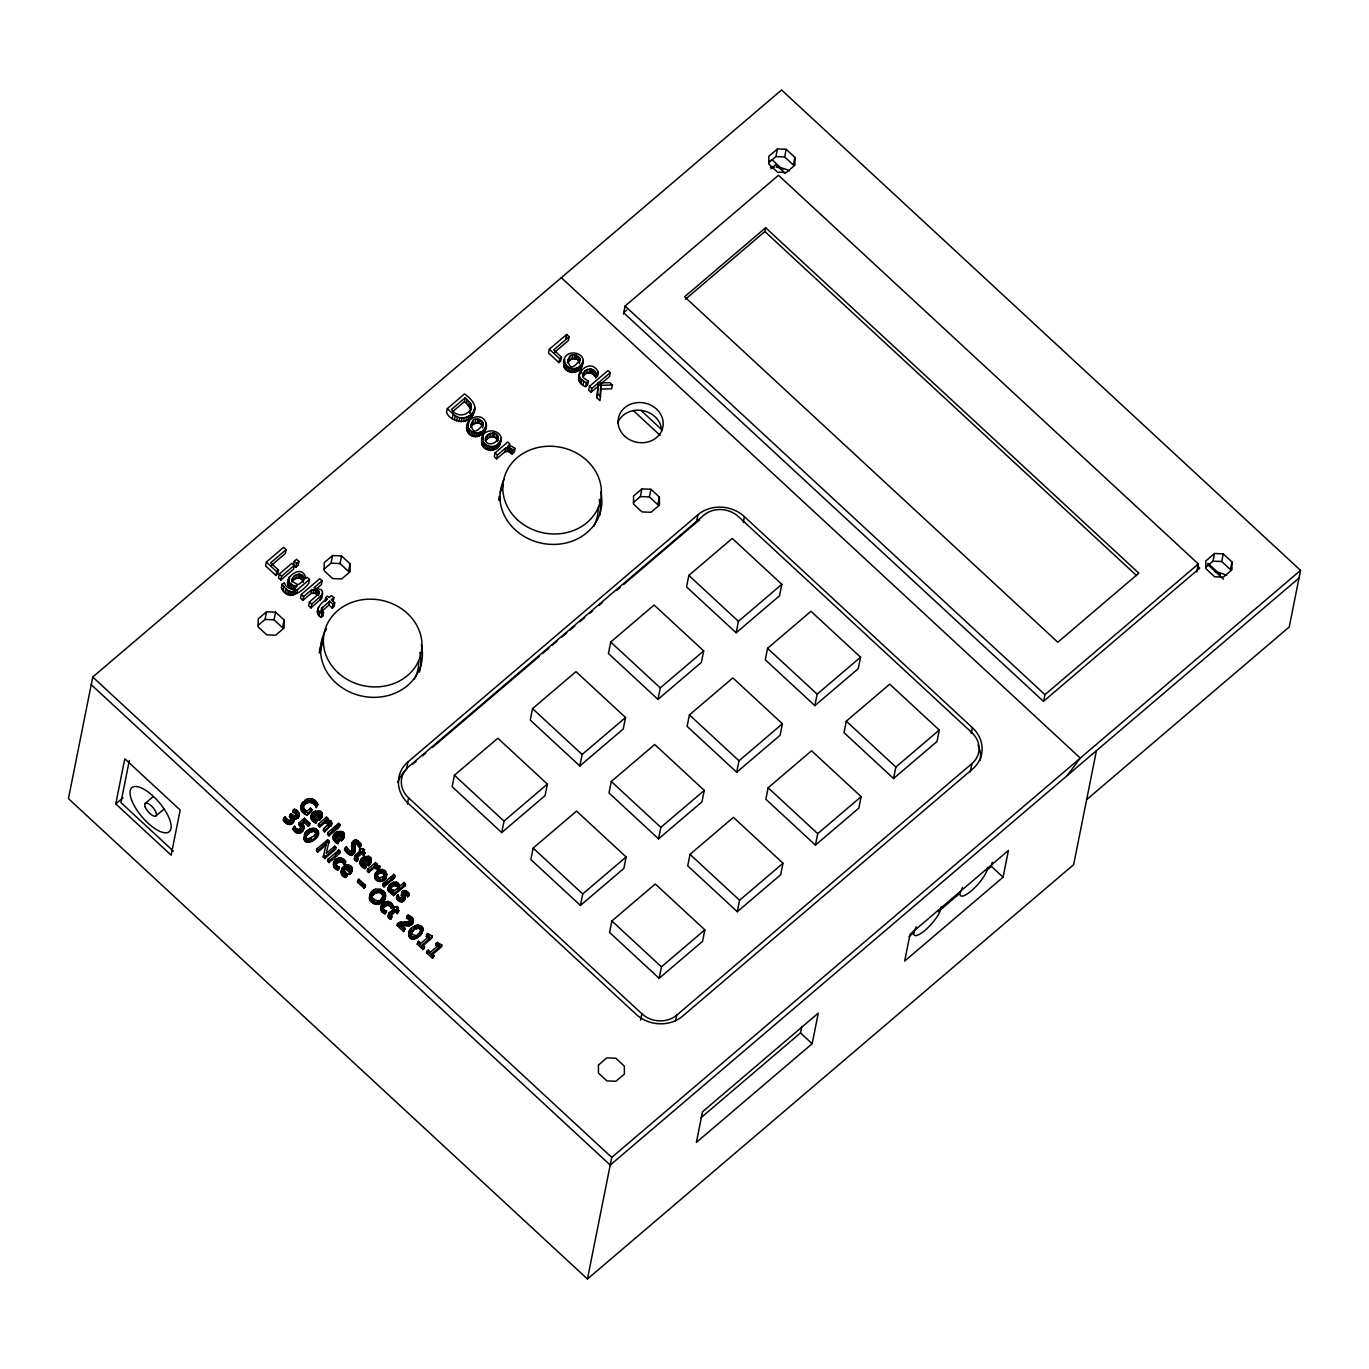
<?xml version="1.0" encoding="UTF-8"?>
<svg xmlns="http://www.w3.org/2000/svg" width="1369" height="1369" viewBox="0 0 1369 1369"><rect width="100%" height="100%" fill="white"/><g stroke="black" fill="none" stroke-linecap="round" stroke-linejoin="round"><path stroke-width="1.5" d="M392.099 894.299L393.587 893.016C379.572 893.324 396.616 873.302 399.508 886.393L404.026 882.543L405.481 883.895L405.104 885.811L393.553 895.651L392.099 894.299L392.749 891.27L393.981 891.116L392.492 892.383L393.947 893.735L393.553 895.651M388.026 889.799L388.625 886.256M304.414 820.476L301.556 822.906C309.052 828.947 297.039 838.427 292.966 829.22L294.643 826.209C296.816 833.499 306.57 826.26 299.127 822.718L304.397 818.234L309.907 823.334L309.531 825.25L308.265 826.311L304.038 822.393L304.414 820.476L309.531 825.25M303.233 830.453L303.884 826.756M314.699 813.734L313.741 817.55L317.368 820.373L315.845 823.248C298.562 812.912 331.435 803.021 319.353 820.305L314.322 815.633L314.699 813.734L319.747 818.388M336.808 834.2L335.85 838.016L339.478 840.84L337.955 843.732C320.688 833.379 353.561 823.505 341.48 840.788L336.432 836.117L336.808 834.2L341.856 838.872M344.663 868.083L343.705 871.899L347.332 874.723L345.809 877.597C334.276 874.397 347.367 857.661 352.295 868.374C352.569 873.987 347.35 877.255 344.286 869.982L344.663 868.083L349.711 872.755L349.335 874.654M351.679 871.882L352.295 868.374M363.743 859.133L362.785 862.949L366.413 865.773L364.89 868.648C347.914 858.928 380.291 848.061 368.415 865.704L363.367 861.05L363.743 859.133L368.791 863.805M383.183 897.089C383.115 890.312 373.309 891.835 371.701 897.123C388.18 912.575 384.056 874.911 371.786 897.054L372.094 895.223M383.987 877.324C386.434 871.95 376.971 871.831 376.492 876.879C375.859 869.315 388.454 869.897 383.987 877.324L382.79 878.59L384.364 875.407M482.521 427.932L483.308 423.192C466.316 406.285 469.037 447.235 483.308 423.192M498.128 436.899L497.341 441.657C502.252 432.142 486.953 429.746 485.276 439.055C485.738 446.996 496.981 444.069 498.111 437.84M579.361 363.692L580.148 358.952C563.155 342.045 565.876 382.995 580.148 358.952M376.869 874.962L378.991 877.94L383.166 876.673M612.388 384.997L601.299 385.254L599.998 400.638L597.038 397.883L598.321 382.909L609.907 382.687L612.388 384.997L611.635 388.813L600.529 389.087L600.272 394.854M597.038 397.883L598.321 382.909M406.918 916.118L408.202 915.04C420.112 920.344 407.551 926.026 400.535 924.195L405.275 928.576L403.615 931.57L397.13 925.564L397.523 923.647L399.936 922.295L410.58 921.405L411.196 918.753L406.918 916.118L406.542 918.034L411.076 921.594M306.331 831.77L305.937 833.67C296.697 852.647 330.922 834.748 313.877 828.074C293.052 831.77 312.817 850.953 318.275 832.147M422.987 929.072C418.726 946.509 397.814 930.937 417.34 925.05C434.709 927.378 406.764 950.12 409.109 932.067M311.191 817.652L312.081 813.819M317.368 820.373L316.222 821.349L313.296 819.398L311.704 814.76M333.317 838.119L334.19 834.303M333.831 835.227L335.405 839.881L338.348 841.815L339.478 840.84M341.155 872.002L342.045 868.186M347.332 874.723L346.186 875.698L343.26 873.747L341.685 869.11M303.285 806.136L304.209 808.976L306.964 811.184L310.489 808.172L312.029 809.609L311.636 811.509L307.272 815.239C290.656 809.558 311.208 788.51 317.933 804.544L316.136 807.659C314.476 800.916 305.304 800.865 303.097 807.077C303.439 799.667 314.733 797.887 316.513 805.742L316.136 807.659M301.865 803.192L301.71 808.172L307.649 813.34L307.272 815.239M375.842 873.798C369.733 883.535 390.695 883.621 385.408 873.798L385.784 871.882C381.489 865.071 370.366 874.004 377.399 879.086M385.784 871.882L386.691 874.586L385.767 878.333M485.174 430.037L486.081 423.226C482.47 410.717 463.612 418.11 466.915 430.037C470.474 442.563 489.435 435.154 486.081 423.226M486.183 424.715L484.558 431.475M483.497 437.943C474.581 450.863 501.756 455.672 500.13 440.767M481.631 442.255C479.8 424.356 508.806 429.404 499.377 445.199M564.541 361.365C559.117 374.439 583.776 376.304 582.15 362.802M563.652 364.291C561.82 346.391 590.826 351.439 581.397 367.234M336.295 862.076C331.931 870.462 341.583 855.642 344.081 864.643L345.296 863.599C343.037 854.684 330.032 864.181 339.392 867.21L337.767 870.188C332.479 868.921 332.085 861.546 337.339 860.023M383.508 905.782C379.145 914.167 388.813 899.347 391.312 908.349L391.688 906.432C389.053 898.44 377.69 908.708 386.623 910.933L384.997 913.893L382.139 912.011L380.685 909.478L381.181 906.62M391.312 908.349L392.903 905.405C388.574 895.138 374.062 907.887 385.373 911.976L386.623 910.933M583.399 372.881L583.502 377.895L588.362 381.095L587.592 384.929L585.607 386.623C567.451 380.171 589.474 354.126 598.407 372.282L597.654 376.099L595.72 377.741C593.701 371.803 585.641 371.239 582.629 376.697L583.399 372.881C586.411 367.422 594.454 367.987 596.49 373.925L595.72 377.741M578.642 377.998L579.686 372.608M466.812 428.531L469.447 420.403M467.839 423.209C465.819 433.134 481.477 436.523 485.328 427.658M482.658 436.933C480.639 446.859 496.297 450.23 500.147 441.366M564.678 358.969C562.659 368.894 578.317 372.282 582.167 363.401M372.214 892.862C361.348 903.266 386.195 910.163 385.065 896.216M385.528 895.583C384.877 905.097 368.09 904.447 370.092 894.47C372.676 884.87 389.241 888.84 384.911 898.766M297.193 813.734L296.662 816.437L295.738 813.905L292.726 812.211L293.103 810.294L296.115 812.005L297.039 814.521L294.095 815.907L290.793 813.802L289.441 816.54C292.538 823.385 293.599 818.114 289.817 814.623M1086.644 799.633L1289.239 626.968L1300.55 570.377L781.562 89.978L92.75 677.022L68.45 798.623L587.438 1279.022L1073.655 864.643L1096.432 750.691M115.766 803.911L124.784 758.785L180.178 810.054L171.159 855.18L115.766 803.911L123.005 797.733M129.319 760.514L120.917 802.576L173.401 851.159M266.356 562.077L265.586 565.91L275.905 575.459L277.736 573.885L278.506 570.069L270.668 562.813L286.138 549.619L283.657 547.326L266.356 562.077L276.675 571.626L275.905 575.459M258.074 625.393L265.056 619.438L266.579 611.789L275.58 612.148L284.067 620.003L284.136 627.977L275.682 635.182L266.681 634.822L258.193 626.968L258.193 618.942L266.579 611.789M279.293 574.056L278.523 577.872L280.85 580.028L293.548 569.196L294.301 565.38L291.991 563.224L279.293 574.056L281.603 576.195L280.85 580.028M286.138 549.619L285.368 553.435L271.438 565.311M284.067 620.003L282.544 627.652L274.057 619.798L275.58 612.148M293.736 585.727L297.432 585.59C293.599 591.305 285.967 588.807 284.358 582.698L282.082 584.152L281.329 587.968C287.61 602.206 302.6 591.699 308.744 583.262L309.497 579.446L307.169 577.29L305.715 578.522C302.72 560.28 276.367 582.749 292.966 589.543L293.736 585.727L289.561 582.852L288.551 579.155M282.904 590.347L283.674 586.531L282.082 584.152M284.94 592.52L285.693 588.704L283.674 586.531M287.798 584.289L288.859 577.838M287.798 582.989L289.492 576.554M288.14 585.521L288.893 581.688M286.532 593.821L287.302 590.005L285.693 588.704M288.791 586.685L289.561 582.852M294.284 561.273L293.531 565.089L295.841 567.245L298.151 565.277L298.921 561.444L296.594 559.305L294.284 561.273L296.611 563.412L295.841 567.245M288.123 594.762L288.876 590.929L287.302 590.005M289.783 587.78L290.553 583.964M292.555 578.06L291.956 581.209L297.056 584.306L298.87 584.358L304.14 579.874C304.568 572.995 295.225 572.687 292.555 578.06L291.802 581.893C294.232 577.376 302.361 576.263 303.285 582.373M289.698 595.327L290.45 591.494L288.876 590.929M291.306 588.892L292.076 585.076M293.445 580.165L294.198 576.332M291.255 595.532L292.025 591.699L297.586 589.457L309.497 579.446M295.653 578.676L296.406 574.86M293.017 595.31L293.787 591.494M294.763 589.714L295.516 585.898M294.78 594.608L295.533 590.792M297.843 578.026L298.596 574.193M298.887 578.009L299.657 574.176M296.833 593.273L297.586 589.457M299.879 578.214L300.65 574.381M300.786 578.625L301.556 574.809M301.625 579.258L302.395 575.442M302.412 580.165L303.182 576.332M302.96 581.209L303.73 577.376M317.249 588.14L321.321 584.666L322.091 580.85L319.764 578.693L301.3 594.437L300.547 598.253L302.857 600.409L311.088 593.393L315.11 593.427L318.549 595.652L318.635 590.929L311.841 589.577L303.627 596.576L302.857 600.409M319.319 591.836L318.926 593.701L309.445 601.966L308.675 605.8L311.003 607.939L321.458 598.578L321.578 595.121M311.088 593.393L311.841 589.577M313.261 593.256L314.014 589.423M311.003 607.939L311.773 604.123L322.228 594.762L322.331 591.288L321.099 589.68L313.946 587.797L322.091 580.85M315.11 593.427L315.88 589.611M316.65 593.924L317.42 590.107M317.865 594.762L318.635 590.929M329.655 601.179L328.902 605.012L332.239 608.093L333.009 604.277L329.655 601.179L321.664 608.23L321.51 610.3L323.563 612.217L322.81 616.033L321.219 617.402C312.235 612.747 321.287 601.521 327.345 599.04L325.736 597.551L327.465 596.08L329.073 597.551L331.384 595.601L333.916 597.551L333.146 601.385M318.532 606.98L317.317 612.508M320.124 600.17L320.894 596.336M317.745 614.253L318.07 608.692M321.458 598.578L322.708 593.034M319.063 615.913L319.833 612.097L318.498 610.42M321.664 608.23L320.911 612.063L328.902 605.012M324.059 569.162L331.041 563.207L332.564 555.557L341.565 555.917L350.053 563.771L350.122 571.746L341.668 578.95L332.667 578.591L324.179 570.736L324.179 562.71L332.564 555.557M321.852 611.002L322.622 607.186M321.219 617.402L321.989 613.569L323.563 612.217M325.736 597.551L324.983 601.367L326.712 599.896M293.719 821.229C292.281 826.842 284.855 824.189 283.263 820.014L284.992 816.951L289.116 820.801L292.264 818.474M284.992 816.951L283.263 820.014M284.393 821.537L283.64 818.097M285.539 820.544L285.916 818.645M285.454 822.666L284.786 819.62M286.446 821.674L286.823 819.757M286.343 823.402L285.83 820.75M287.25 823.95L286.737 821.486M350.053 563.771L348.53 571.421L340.042 563.566L341.565 555.917M288.175 824.326L289.116 820.801M290.023 817.071L290.793 813.802M289.116 824.514L289.492 822.598L293.77 820.476L293.137 816.608C299.948 820.031 301.026 810.226 294.369 809.216L293.103 810.294M291.306 814.264L290.93 816.164L289.441 816.54M289.92 822.581L290.296 820.664M290.04 824.514L290.416 822.598M291.272 818.491L291.665 816.574M333.916 597.551L331.401 599.708L334.738 602.805L333.968 606.621L332.239 608.093M290.912 824.343L291.289 822.427M291.443 821.486L292.247 817.875M292.384 817.276L292.761 815.376M294.369 809.216L292.726 812.211M291.734 823.967L292.127 822.05M294.438 812.981L294.814 811.064M292.521 823.402L292.915 821.503M293.496 819.945L293.89 818.029M293.394 822.375L294.095 819.312M294.609 817.139L294.232 819.038L298.288 817.772L298.596 812.656M295.961 810.123L295.567 812.039L296.919 813.083M295.738 813.905L296.115 812.005M295.55 819.175L295.926 817.276M296.063 817.173L296.44 815.257M296.491 814.812L297.295 811.167M294.643 826.209L292.966 829.22M296.731 818.936L297.107 817.019M294.609 831.154L295.379 827.475M297.757 818.32L298.134 816.403M298.596 815.274L298.99 813.357M295.567 831.924L295.944 830.025L293.36 827.304M298.288 817.772L299.178 814.025M298.63 817.19L299.195 814.675M300.735 807.59L301.317 804.424M300.855 808.839L301.248 806.94M296.525 832.523L295.944 830.025M302.737 801.977L302.344 803.894L303.559 802.713M297.005 831.154L297.381 829.238M301.317 810.089L301.71 808.172M299.127 822.718L298.75 824.617L301.556 828.827M297.501 832.917L296.919 830.607M302.121 811.321L302.498 809.404M299.606 825.319L299.982 823.402M303.542 806.119L303.918 804.202M298.476 833.139L298.87 831.223L302.412 830.11L303.867 827.68M303.268 809.969L303.644 808.069M304.243 805.177L304.62 803.261M305.287 799.804L304.911 801.721L306.673 799.085M299.417 831.223L299.794 829.306M303.251 812.536L303.627 810.619M299.435 833.156L299.828 831.24M305.184 804.253L305.561 802.337M300.94 826.825L301.317 824.908M300.341 832.968L300.735 831.051M301.317 827.526L301.71 825.61M306.262 803.432L306.639 801.515M301.539 828.194L301.916 826.277M302.121 825.781L302.498 823.881M304.637 811.783L305.03 809.866M301.402 829.426L301.95 826.91M301.214 832.592L301.591 830.675M304.996 813.888L305.373 811.971M307.7 800.574L308.093 798.675M304.021 820.134L304.397 818.234M307.34 802.833L307.734 800.916M302.019 832.01L302.412 830.11M302.806 826.756L303.199 824.84M302.754 831.274L303.131 829.357M303.661 825.798L303.507 828.673M308.436 802.456L308.812 800.54M309.514 802.285L309.89 800.386M310.575 800.608L310.951 798.692M310.575 802.337L310.951 800.437M303.884 838.153L304.791 833.995M304.038 839.18L304.431 837.263M305.047 834.782L305.441 832.865M310.113 810.089L310.489 808.172M311.584 802.61L312.337 799.154M304.466 840.087L304.842 838.187M305.167 840.925L305.561 839.009M312.543 803.107L312.919 801.19M307.084 832.592L307.477 830.675M308.265 826.311L309.907 823.334M313.296 801.806L313.672 799.89M316.581 831.462L316.068 834.748C318.84 824.309 303.268 832.865 305.817 839.471L306.262 840.018M305.749 837.486L307.135 833.943M313.45 803.808L313.826 801.909M306.108 841.61L306.194 837.554M308.367 831.616L308.761 829.7M306.878 840.446L306.656 838.102M311.276 818.645L311.67 816.728M311.687 815.736L312.662 812.946M307.135 842.055L307.957 838.786L313.604 836.271L316.615 832.112M306.759 835.86L309.018 832.112M311.602 819.586L311.978 817.669M309.651 830.863L310.044 828.947M312.286 814.863L313.484 812.142M314.716 805.331L315.092 803.415M312.132 820.476L312.526 818.559M308.333 840.754L308.709 838.838M308.282 842.243L308.675 840.344M313.347 819.466L313.758 815.051M314.408 811.458L313.09 814.042M310.951 830.35L311.328 828.433M313.125 818.85L313.501 816.951M316.153 804.51L316.547 802.593M309.154 840.617L309.548 838.718M308.641 834.012L311.174 830.521M312.902 821.314L313.741 817.55M314.99 812.878L315.366 810.961M309.531 842.192L309.924 840.292M310.061 840.292L310.455 838.393M314.168 822.273L314.665 818.713M315.469 814.777L315.845 812.861L319.045 812.142L320.517 813.494L319.85 817.122M311.037 839.779L311.43 837.879M310.78 832.438L312.645 831.616L313.022 829.7M310.831 841.901L311.225 840.001M317.009 812.211L316.615 814.127L318.652 814.042L320.243 816.249M312.645 831.616L313.843 829.563M315.4 821.468L315.794 819.552M312.132 841.37L312.526 839.471M316.205 833.362L314.22 831.531L314.596 829.614M315.845 823.248L316.222 821.349M317.694 813.888L318.07 811.971M314.887 831.77L315.264 829.854M318.652 814.042L319.045 812.142M313.433 840.617L313.826 838.701M316.051 828.69L315.657 830.607L314.63 830.179M315.486 832.198L315.88 830.298M315.075 836.356L315.452 834.44M314.733 839.625L315.127 837.708M315.948 832.763L316.342 830.846M319.542 814.623L320.295 811.252M320.124 815.411L320.517 813.494M327.362 821.605L327.893 818.491L326.455 817.139L318.515 823.916L318.121 825.815L319.576 827.167L324.71 822.786C331.692 825.849 331.657 820.647 325.103 820.87L319.952 825.25L319.576 827.167M315.88 838.547L316.256 836.63M317.899 834.063L317.676 830.213M319.353 820.305L320.192 818.029M316.769 837.434L317.146 835.518M317.728 833.054L318.121 831.137M319.816 819.928L321.937 816.728L321.715 812.553M317.403 836.305L317.779 834.388M320.654 819.124L321.03 817.225M317.779 835.176L318.156 833.259M321.287 818.337L321.664 816.42M321.732 815.188L322.126 813.272M321.715 817.533L322.314 814.025M327.619 839.727L327.242 841.644L328.765 843.047L329.142 841.131L327.619 839.727L316.804 848.951L316.427 850.851L317.745 852.083L326.113 844.964L326.489 843.047L318.138 850.166L317.745 852.083M329.826 822.837L323.597 828.621L323.221 830.538L324.658 831.873L331.503 824.942L330.887 820.938L326.404 819.757L327.893 818.491M324.71 822.786L325.103 820.87M326.455 817.139L326.062 819.056L327.516 820.407M326.079 822.701L326.455 820.784M324.658 831.873L325.052 829.956L331.589 824.121L331.657 821.948M327.225 822.803L327.619 820.887M328.201 823.111L328.577 821.212M328.834 824.155L328.44 826.072L329.98 820.288M328.954 823.625L329.347 821.725M327.875 832.574L327.482 834.491L328.936 835.826L336.877 829.066L337.253 827.15L335.799 825.815L327.875 832.574L329.313 833.909L328.936 835.826M323.238 857.165L323.632 855.266L325.137 856.652L324.761 858.568L323.238 857.165L326.489 843.047M330.887 820.938L331.281 823.864M331.195 826.02L331.88 823.026M327.995 859.304L327.619 861.204L329.056 862.556L336.996 855.796L337.39 853.88L335.935 852.528L327.995 859.304L329.45 860.639L329.056 862.556M332.256 830.418L335.422 827.715L335.799 825.815M333.403 839.111L333.779 837.212M334.789 833.43L333.814 836.219M333.711 840.053L334.104 838.136M335.593 832.609L335.217 834.525L336.517 831.924M337.253 824.583L336.86 826.5L338.314 827.834L340.128 824.703L338.691 823.351L337.253 824.583L338.691 825.918L338.314 827.834M334.258 840.942L334.635 839.043M335.867 835.535L335.165 838.718L336.432 836.117M335.234 839.334L335.627 837.417M335.029 841.781L335.405 839.881M338.691 823.351L338.297 825.267L339.752 826.602M335.576 849.345L335.953 847.445L334.635 846.213L334.241 848.13L335.576 849.345L324.761 858.568M337.099 833.345L337.493 831.428M337.578 835.244L337.972 833.345L341.155 832.609L342.626 833.978L341.976 837.588M336.278 842.756L336.654 840.84M339.118 832.694L338.742 834.594L340.778 834.525L342.353 836.716M337.903 840.018L337.527 841.935L336.398 841.114M333.42 864.797C332.787 857.559 342.866 855.283 345.673 861.7L345.296 863.599M335.935 852.528L335.542 854.444L336.996 855.796M333.454 865.756L334.344 860.981M337.955 843.732L338.348 841.815M339.803 834.354L340.179 832.438M333.728 866.663L333.848 863.839M334.549 862.042L334.926 860.126M334.207 867.518L334.104 864.746M335.354 861.238L335.73 859.321M337.373 851.313L336.996 853.212L338.434 854.564L340.265 851.415L338.81 850.081L337.373 851.313L338.827 852.647L338.434 854.564M340.778 834.525L341.155 832.609M334.909 868.288L334.584 865.602M335.473 865.276L335.85 863.36M336.329 860.519L336.706 858.603M338.81 850.081L338.434 851.997L339.871 853.332M341.651 835.09L342.404 831.719M335.645 866.543L336.038 864.626M335.97 867.125L336.363 865.208M342.25 835.877L342.626 833.978M336.945 862.795L337.322 860.879M343.208 832.335L344.047 837.195L341.48 840.788M336.141 869.229L336.842 865.738M341.925 840.412L342.318 838.495M338.365 859.732L338.759 857.815M343.448 834.936L343.824 833.019M338.348 861.888L338.742 859.972M342.763 839.608L343.157 837.691M343.397 838.803L343.79 836.887M343.859 835.655L344.235 833.738M339.426 859.646L339.803 857.73M343.824 837.999L344.44 834.491M337.767 870.188L339.392 867.21M339.82 861.529L340.214 859.612M340.487 859.783L340.864 857.867M340.556 861.563L340.932 859.646M341.223 861.717L341.617 859.818M341.856 862.025L342.25 860.126M359.534 847.668L359.91 845.751C349.232 830.521 360.646 869.366 344.509 849.875L346.408 846.675C357.172 863.12 347.76 827.218 361.313 844.553L359.534 847.668L356.796 844.125L353.869 844.793M342.438 862.47L342.815 860.571M341.24 872.994L341.634 871.078M346.408 846.675L344.509 849.875M341.668 870.085L342.626 867.296M343.243 863.377L343.619 861.46L344.081 864.643M345.707 851.621L344.885 847.959M341.565 873.935L341.942 872.019M344.389 862.419L344.766 860.519M342.113 874.825L342.49 872.909M347.076 850.679L347.452 848.763M343.722 869.401L343.02 872.583L344.286 869.982M343.995 867.724L344.372 865.807M346.836 852.87L346.083 849.704M343.089 873.2L343.465 871.3M342.883 875.664L343.26 873.747M347.709 853.589L347.213 850.97M344.252 874.979L344.629 873.08M345.433 869.127L345.809 867.21L349.009 866.491L350.481 867.843L349.831 871.471L350.481 867.843M344.132 876.622L344.509 874.723M348.616 854.136L348.102 851.689M349.146 852.767L349.523 850.851M347.384 864.866L346.597 868.476L348.633 868.391L350.207 870.598M349.523 854.513L348.992 852.22M350.156 853.058L350.532 851.142M353.048 849.345L352.672 851.244L351.576 846.35L352.244 842.055M351.576 846.35L351.97 844.433M345.809 877.597L346.186 875.698M347.658 868.237L348.034 866.32M352.962 841.182L351.525 845.015M348.034 866.834L348.428 864.934M350.464 854.718L350.858 852.801L353.442 852.357L355.307 849.875M352.004 848.096L352.381 846.179M351.114 852.973L351.491 851.056M353.613 840.737L353.955 842.346M352.329 849.156L352.706 847.24M348.633 868.391L349.009 866.491M351.388 854.752L351.782 852.836M351.953 852.511L352.329 850.594M352.62 850.371L353.014 848.455M353.715 845.443L354.092 843.526M354.263 842.893L354.93 851.792M349.506 868.973L350.259 865.602M352.261 854.598L352.637 852.699M354.297 844.279L355.101 840.275M354.126 847.582L354.503 845.683M353.048 854.273L353.442 852.357M355.016 843.886L355.94 840.275M354.468 848.677L354.845 846.778M350.686 868.134L351.063 866.218M353.784 853.76L354.177 851.843M349.779 874.278L352.278 869.161M355.872 843.852L356.265 841.935M351.679 866.902L351.901 870.29M354.571 852.853L354.947 850.936M354.896 850.457L355.273 848.54M350.618 873.49L350.994 871.574M351.713 869.537L352.09 867.621M356.796 844.125L357.172 842.209M351.251 872.686L351.628 870.77M361.878 851.877L361.502 853.777L363.589 855.711L363.983 853.811L361.878 851.877L356.881 856.275L358.079 858.774L356.71 861.529L354.537 859.561L354.93 855.488L360.441 850.525L359.431 849.601L360.509 848.677L364.548 849.601L362.58 852.853L364.548 849.601M354.537 859.561L354.93 855.488M357.634 844.707L358.353 841.165M354.263 858.483L355.769 854.496M355.358 860.605L354.913 857.644M358.524 845.837L358.918 843.937M356.881 856.275L356.505 858.192L361.502 853.777M357.104 857.524L357.48 855.625M357.703 860.673L357.292 858.209M360.937 846.47L360.252 843.03M356.71 861.529L358.079 858.774M473.708 413.404C478.038 405.036 470.44 398.533 464.604 393.878L447.304 408.629L446.534 412.463C452.095 424.886 474.256 424.595 473.965 409.468M359.431 849.601L360.047 852.442L355.392 856.412M360.133 850.594L360.509 848.677M360.047 852.442L360.441 850.525M362.58 850.286L362.956 848.386M360.235 863.052L361.125 859.236M360.338 864.044L360.629 861.152M361.724 858.363L361.33 860.262L362.528 857.542M357.412 882.064L358.883 879.24L365.42 885.281L365.027 887.198L363.949 888.122L357.412 882.064L358.883 879.24M360.646 864.986L360.714 862.128M361.194 865.875L361.022 863.069M362.802 860.451L362.169 864.267L363.367 861.05M363.076 858.774L363.452 856.857M361.964 866.714L362.785 862.949M364.034 858.277L364.428 856.361M362.973 850.953L365.061 852.887L363.589 855.711M452.369 417.853L453.139 414.037L447.304 408.629M363.213 867.689L363.709 864.13M364.89 858.277L364.513 860.177L367.713 859.458L369.288 861.649L368.98 858.106L364.89 858.277L368.432 861.529L369.664 859.732M365.677 859.527L366.053 857.627M454.491 419.547L455.244 415.731L453.139 414.037M364.89 868.648L366.413 865.773M366.738 859.287L367.114 857.37M367.713 859.458L368.466 856.224M368.586 860.023L369.339 856.652M456.664 420.779L457.434 416.946L455.244 415.731M367.559 869.315L367.183 871.232L368.637 872.566L373.857 868.1L378.323 869.572L380.052 866.526L375.465 865.157L376.954 863.89L375.5 862.556L367.559 869.315L369.014 870.65L368.637 872.566M368.911 862.521L369.562 858.893M363.949 888.122L365.42 885.281M368.415 865.704L369.254 863.428M368.86 865.345L370.092 862.624M370.759 857.952L370.982 862.128L369.698 864.541M370.332 863.736L370.725 861.82M370.794 860.588L371.17 858.671M370.759 862.932L371.375 859.424M458.906 421.532L459.676 417.716L457.434 416.946M452.369 411.898L464.485 401.562L465.238 397.746L470.679 403.461L470.628 410.546L471.295 405.036M461.216 421.823L461.969 417.99C467.719 417.887 473.879 413.729 474.838 407.825M373.857 868.1L374.25 866.201L376.509 866.115L378.717 867.672L378.323 869.572M470.525 408.852L466.521 403.444L467.291 399.628M375.5 862.556L375.123 864.455L376.561 865.807L376.954 863.89M463.526 421.635L464.279 417.802M375.072 867.963L375.448 866.047M369.476 897.67L370.092 894.47M370.246 895.155L370.623 893.255M369.527 898.937L369.921 897.02M371.085 893.991L371.461 892.075M376.116 868.032L376.509 866.115M468.643 405.583L469.396 401.75M369.904 900.152L370.28 898.235M374.678 876.485L375.619 872.737M465.785 420.985L466.555 417.151M374.747 877.426L375.123 875.51M375.038 878.316L375.414 876.417M377.023 868.34L377.416 866.423M370.571 901.281L370.965 899.382M376.68 872.96L377.074 871.06M371.615 899.844L371.992 897.927M372.197 896.199L372.573 894.299M375.551 879.172L375.927 877.255M377.793 868.853L378.169 866.953M469.926 407.295L470.679 403.461M373.908 889.987L373.532 891.904L375.26 889.302M378.751 865.43L378.374 867.347L379.675 868.425M371.564 902.376L372.436 898.731M372.916 895.292L373.309 893.375M376.475 877.461L377.416 873.764M377.656 872.258L378.032 870.342M468.01 419.855L468.78 416.022M376.304 879.993L376.68 878.077L381.677 879.651L386.161 876.417M373.857 894.385L374.25 892.468M378.648 871.745L379.042 869.828M379.247 867.963L379.624 866.064M466.915 430.037L467.685 426.204M467.702 425.605L468.472 421.772M377.211 880.712L377.776 877.17M378.238 874.397L378.614 872.481M372.779 903.335L373.172 901.418M374.935 893.581L375.311 891.664M467.377 431.457L468.147 427.641M470.2 418.247L470.953 414.413M373.583 902.085L373.977 900.169M379.692 871.437L380.069 869.52M378.186 881.242L378.563 879.326M379.709 873.388L380.103 871.471M375.979 892.982L376.372 891.065M374.079 904.019L374.456 902.103M468.198 432.826L468.968 429.01M471.775 416.689L472.527 412.873M377.04 892.588L377.433 890.671M379.196 881.55L379.572 879.651M381.095 872.96L381.472 871.06M471.33 423.397L470.56 427.231C473.058 422.713 480.93 420.796 482.555 427.008M472.938 415.081L473.708 411.265M375.431 904.43L375.825 902.513M378.101 892.4L378.477 890.483M380.24 881.67L380.616 879.754M381.746 872.977L382.122 871.06M469.396 434.127L470.149 430.311M382.379 873.131L383.166 869.828M379.127 892.417L379.504 890.5M381.301 881.568L381.677 879.651M472.493 425.194L473.246 421.361M376.869 904.55L377.245 902.633M470.868 435.308L471.638 431.475M384.124 870.342L384.638 872.96M380.086 892.639L380.462 890.74M382.327 881.26L382.721 879.343M383.56 873.884L383.936 871.985M380.514 891.151L380.89 889.234M378.306 904.396L378.7 902.479M378.631 902.188L379.008 900.289M384.364 874.979L385.031 871.06M380.993 893.084L381.369 891.168M382.618 885.503L382.995 883.604L390.935 876.827L392.39 878.179L391.996 880.096L384.056 886.855L382.618 885.503L387.376 881.448M383.337 880.746L383.731 878.83M384.501 876.126L384.894 873.627M472.408 436.146L473.178 432.313M474.855 423.569L475.625 419.753M384.33 880.01L384.706 878.111M407.945 761.934A33.01 29.091 11.3 0 0 408.116 803.261L636.123 1014.309A33.01 29.091 11.3 0 0 682.601 1016.157L972.589 769.019A33.01 29.091 11.3 0 0 972.418 727.692L744.411 516.643A33.01 29.091 11.3 0 0 697.933 514.778L407.945 761.934L406.422 769.583A33.01 29.091 11.3 0 0 397.968 782.332M379.726 903.968L380.103 902.068M381.831 893.735L382.225 891.818M380.787 900.751L381.181 898.851M385.938 874.671L386.315 872.755M385.168 879.189L385.545 877.272M382.533 894.505L382.909 892.588M384.056 886.855L384.449 884.939L392.39 878.179M386.246 875.561L386.623 873.644M474.033 436.643L474.786 432.826M381.095 903.266L381.472 901.35M382.122 897.944L381.729 899.861L382.447 898.937M382.978 892.759L383.371 890.843M386.161 877.426L386.691 874.586M477.062 422.901L477.832 419.068M382.978 895.326L383.371 893.409M380.65 908.503L381.198 905.628M380.685 909.478L381.078 907.561M382.926 898.03L383.577 894.265M382.156 903.848L381.78 905.765L382.961 903.044M382.413 902.291L382.807 900.374M384.364 891.938L384.672 895.001L385.065 893.101M478.123 422.918L478.876 419.085M380.958 910.385L381.335 908.468M475.71 436.814L476.463 432.998M381.438 911.224L381.814 909.307M383.56 901.161L383.936 899.262M479.116 423.158L479.886 419.342M383.56 904.242L383.936 902.325M384.381 899.998L384.775 898.081M382.139 912.011L382.516 910.094M382.875 910.265L383.252 908.349M477.405 436.66L478.157 432.826M384.176 906.5L384.552 904.601M384.569 903.728L384.946 901.829M383.371 912.952L383.748 911.035M388.026 888.994L389.018 885.452M481.015 424.373L481.785 420.557M385.596 903.437L385.972 901.521M388.231 890.569L388.402 887.882M390.935 876.827L390.541 878.744L391.996 880.096M479.047 436.163L479.817 432.347M385.579 905.611L385.955 903.694M389.635 884.648L388.642 887.369M388.642 891.287L388.608 888.652M386.657 903.369L387.033 901.452M390.062 885.794L390.439 883.878M392.373 875.612L391.996 877.512L393.433 878.864L395.265 875.715L393.81 874.38L392.373 875.612L393.827 876.947L393.433 878.864M482.299 426.101L483.069 422.285M384.997 913.893L385.373 911.976M389.258 891.989L389.018 889.388M480.673 435.342L481.426 431.509M387.051 905.251L387.444 903.335M391.038 886.325L390.131 889.302L391.038 886.325C393.297 881.568 400.552 883.912 398.139 889.148C398.259 884.511 392.373 884.819 390.644 888.241M407.363 804.116L408.612 797.87A24.762 21.818 11.3 0 1 408.475 766.88L703.683 515.292A24.762 21.818 11.3 0 1 738.541 516.678L971.802 732.586A24.762 21.818 11.3 0 1 971.922 763.577L970.262 771.911M387.701 903.489L388.094 901.589M390.199 892.674L389.635 890.072M393.81 874.38L393.433 876.297L394.871 877.632M387.786 905.268L388.163 903.369M390.815 891.185L390.507 887.386M392.082 884.477L392.458 882.577M391.756 887.095L392.133 885.178M482.247 434.178L483 430.362M388.454 905.439L388.847 903.523M391.226 893.067L391.62 891.151L390.576 890.757M393.125 884.117L393.502 882.201M389.087 905.748L389.463 903.831M483.582 432.861L484.352 429.027M393.262 886.034L393.639 884.117M482.521 439.312L483.291 435.496M389.72 904.396L390.097 902.496M481.734 443.744L482.504 439.928M389.669 906.192L390.045 904.276M395.675 909.752L395.282 911.668L397.386 913.602L397.763 911.686L395.675 909.752L390.678 914.167L391.859 916.648L390.49 919.403L388.317 917.452L388.71 913.38L394.221 908.417L393.211 907.493L394.306 906.569L398.328 907.493L396.377 910.744L398.328 907.493M482.196 445.182L482.966 441.366M388.317 917.452L388.71 913.38M390.473 907.082L391.072 903.266M394.648 885.555L395.025 883.638M388.043 916.357L389.549 912.387M395.282 885.538L395.658 883.621M483.017 446.551L483.787 442.717M389.138 918.496L388.693 915.536M391.602 906.141L391.996 904.224M395.881 885.657L396.548 882.269M390.439 914.817L390.062 916.717L395.282 911.668M390.199 917.367L390.678 914.167M396.462 885.914L396.839 883.998M486.149 437.122L485.379 440.955C487.877 436.437 495.749 434.503 497.375 440.732M390.884 915.416L391.277 913.499M397.061 884.596L397.438 882.68M484.215 447.851L484.968 444.035M391.072 916.083L391.483 918.565M396.993 886.325L397.386 884.408M390.49 919.403L391.859 916.648M393.211 907.493L393.844 910.317L389.172 914.304M397.455 886.855L398.242 883.296M487.313 438.901L488.066 435.085M397.797 887.506L398.174 885.589M393.913 908.468L394.306 906.569M398.465 885.88L398.858 883.98M485.687 449.015L486.457 445.199M393.844 910.317L394.221 908.417M403.975 894.265C408.578 900.665 398.824 905.371 396.445 897.824L398.157 894.778C399.012 900.152 405.618 898.372 401.733 893.683C401.083 887.882 411.059 891.339 408.818 895.771L407.603 896.781C407.397 894.368 402.229 892.485 403.598 896.182L403.769 892.674L405.121 892.023L407.996 894.881L407.603 896.781M399.269 884.716L399.115 887.437M398.157 894.778L396.445 897.824M489.674 437.293L490.444 433.46M397.421 899.33L396.822 895.908M487.227 449.853L487.997 446.037M396.736 906.261L396.36 908.177L397.951 909.392M398.396 900.443L397.797 897.414M488.853 450.367L489.606 446.534M399.919 897.67L399.543 899.587L398.567 898.372M491.899 436.608L492.652 432.792M399.748 901.401L400.124 899.484L398.79 898.543M402.554 899.074L401.357 895.6L401.904 891.869M492.943 436.625L493.696 432.809M401.357 895.6L401.733 893.683M402.469 891.168L402.092 893.084L403.581 890.552M404.026 882.543L403.65 884.46L405.104 885.811M490.53 450.538L491.283 446.705M396.753 908.828L398.841 910.761L397.386 913.602M401.75 896.729L402.127 894.813M401.203 901.846L401.579 899.929L403.581 899.621L405.019 897.602M493.935 436.882L494.705 433.066M402.229 897.807L402.606 895.891M401.921 901.88L402.298 899.963M402.452 899.553L402.931 897.174M403.29 895.018L403.769 892.674M492.224 450.367L492.977 446.551M403.633 894.265L404.009 892.348M402.589 901.777L402.965 899.861M404.163 893.957L404.848 890.466M397.13 925.564L398.79 922.569M403.205 901.521L403.581 899.621M404.745 893.94L405.121 892.023M495.835 438.097L496.605 434.264M403.752 901.144L404.129 899.245M404.882 896.541L404.625 899.519M405.361 894.179L405.754 892.263M493.867 449.888L494.637 446.054M399.936 922.295L398.396 924.486M404.385 900.391L404.762 898.475M406.182 890.894L405.789 892.81L407.089 893.752M406.045 894.693L406.422 892.776M497.118 439.825L497.888 436.009M495.492 449.049L496.245 445.233M400.895 924.058L401.271 922.158M406.781 895.548L407.466 891.835M495.082 452.865L494.312 456.681L496.639 458.837L505.007 451.702L508.618 451.582L512.16 454.046L514.316 452.215L515.069 448.399L511.407 446.089L507.711 446.226L510.107 444.189L507.779 442.033L495.082 452.865L497.409 455.004L496.639 458.837M400.159 926.111L401.442 923.835M497.067 447.903L497.82 444.069M401.066 925.735L402.537 923.63M408.955 893.529L408.818 895.771M498.402 446.568L499.172 442.752M402.161 925.53L403.461 925.478L403.855 923.562M499.993 443.761L501.003 438.439M404.163 924.126L404.539 922.227M403.615 931.57L405.275 928.576M403.461 925.478L404.984 925.581L405.361 923.664M405.737 924.263L406.114 922.364M404.984 925.581L406.011 925.701L406.388 923.784M408.202 915.04L406.542 918.034M407.158 924.315L407.534 922.398M408.629 918.804L409.023 916.888M408.373 924.161L408.749 922.244M406.011 925.701L408.082 925.838L408.458 923.938M410.084 919.763L410.46 917.846M409.382 923.835L409.776 921.919M408.082 925.838L409.588 925.752L409.964 923.835M410.803 920.67L411.196 918.753M411.367 919.027L411.761 917.127M410.871 922.501L411.453 919.694M505.007 451.702L505.777 447.868L509.388 447.749L512.913 450.23L512.16 454.046M408.595 935.078L408.972 933.162M408.715 933.966L409.502 930.92M409.588 925.752L411.128 923.476M408.749 936.088L409.126 934.171M410.135 929.791L409.109 932.819M412.052 919.746L412.428 917.846M409.177 937.012L409.553 935.095M410.734 925.393L412.155 922.809M411.025 928.678L410.649 930.595L412.172 927.583M410.272 935.78C421.703 909.923 426.118 943.96 410.632 933.196M411.778 924.708L412.736 922.21M413.25 919.318L412.36 924.109M409.879 937.833L410.82 932.477M412.753 923.459L413.404 920.088M506.941 451.462L507.694 447.629M410.512 936.379L410.905 934.462M410.255 935.113L411.847 930.869M410.803 938.535L411.196 936.618M508.618 451.582L509.388 447.749M411.47 932.785L413.712 929.021M411.847 938.963L412.223 937.063M414.362 927.771L414.739 925.872M510.072 452.061L510.842 448.228M412.993 939.168L413.37 937.252M413.335 930.937L415.868 927.446M511.287 452.899L512.057 449.083M414.242 939.117L414.619 937.2M416.963 926.967L417.34 925.05M415.492 929.346L417.34 928.524L417.733 926.608M415.543 938.826L415.919 936.909M418.195 926.916L418.589 924.999M417.34 928.524L418.555 926.488M416.843 938.295L417.22 936.379M420.146 931.365L419.77 933.282L420.899 930.287L418.914 928.439L419.29 926.539M417.921 935.095L418.298 933.196M419.598 928.695L419.975 926.779M418.144 937.543L418.52 935.626M420.197 929.123L420.574 927.207M426.683 934.514L427.795 933.555L432.33 936.156L422.319 944.696L424.51 946.715L424.116 948.614L423.038 949.538L417.22 944.165L418.692 941.324L420.865 943.344L429.404 936.071L426.683 934.514L426.307 936.413L429.01 937.97M420.659 929.671L421.036 927.771M419.444 936.55L419.821 934.633M418.692 941.324L417.22 944.165M420.762 931.673L421.652 926.283M420.591 935.455L420.967 933.538M421.464 934.342L421.857 932.443M422.816 928.045L422.097 933.23M454.422 775.23L452.129 786.696L501.704 832.574L545.102 795.577L547.395 784.112L497.837 738.233L454.422 775.23L503.98 821.109L501.704 832.574M423.038 949.538L424.51 946.715M427.795 933.555L426.307 936.413M436.215 943.327L437.327 942.385L441.862 944.986L431.851 953.509L434.041 955.528L432.57 958.368L426.752 952.978L427.145 951.079L428.223 950.154L430.396 952.174L438.936 944.884L436.215 943.327L435.838 945.243L438.559 946.8L438.936 944.884M428.223 950.154L426.752 952.978M549.345 349.215L548.575 353.031L558.894 362.58L560.742 361.022L561.495 357.206L553.658 349.934L569.128 336.757L566.646 334.464L549.345 349.215L559.664 358.764L558.894 362.58M432.33 936.156L431.954 938.073L421.943 946.595M431.851 953.509L431.475 955.425L441.485 946.903L441.862 944.986M432.57 958.368L434.041 955.528M437.327 942.385L435.838 945.243M565.893 338.28L566.646 334.464M569.128 336.757L568.357 340.573L554.445 352.449M563.754 365.797L564.524 361.964M564.216 367.217L564.986 363.401M565.038 368.586L565.808 364.77M566.236 369.887L566.988 366.071M568.169 359.157L567.399 362.99C569.898 358.473 577.769 356.556 579.395 362.768M569.333 360.954L570.086 357.121M567.707 371.067L568.477 367.234M569.247 371.906L570.017 368.073M571.694 359.328L572.464 355.512M570.873 372.402L571.626 368.586M573.902 358.661L574.672 354.828M574.963 358.678L575.716 354.845M572.55 372.573L573.303 368.757M575.955 358.918L576.725 355.101M574.244 372.419L574.997 368.586M577.855 360.133L578.625 356.299M575.887 371.923L576.657 368.09M579.138 361.861L579.908 358.045M577.513 371.102L578.266 367.268M579.087 369.938L579.84 366.105M580.422 368.603L581.192 364.787M578.728 379.538L579.412 374.165M580.285 371.153L578.916 376.441M579.138 380.993L579.481 375.722M581.226 369.767L580.456 373.6L581.739 372.317M582.013 365.797L583.023 360.475M579.926 382.345L579.908 377.177M581.038 383.594L581.808 379.778L580.678 378.528M584.289 374.798L585.059 370.965M583.006 385.117L583.759 381.284L581.808 379.778M586.548 373.343L587.318 369.527M585.607 386.623L586.377 382.79L588.362 381.095M588.91 372.779L589.663 368.963M590.073 372.83L590.826 368.997M591.151 373.087L591.921 369.271M589.457 386.349L588.687 390.165L591.014 392.304L609.479 376.578L610.249 372.744L607.922 370.605L589.457 386.349L591.784 388.488L591.014 392.304M592.161 373.583L592.931 369.75M593.085 374.285L593.855 370.469M594.368 375.722L595.121 371.906M532.558 708.629L530.265 720.094L579.84 765.973L623.254 728.975L625.547 717.51L575.973 671.631L532.558 708.629L582.133 754.507L579.84 765.973M600.529 389.087L601.299 385.254M623.477 314.117L625.085 306.023L778.482 175.3L1198.337 563.942L1196.728 572.037M533.14 848.096L530.847 859.561L580.422 905.439L623.836 868.442L626.129 856.977L576.554 811.098L533.14 848.096L582.715 893.974L580.422 905.439M610.711 642.027L608.418 653.509L657.976 699.388L701.39 662.391L703.683 650.908L654.125 605.03L610.711 642.027L660.269 687.905L657.976 699.388M633.385 502.509L640.384 496.553L641.907 488.904L650.908 489.263L659.396 497.118L659.464 505.093L650.994 512.297L642.01 511.938L633.522 504.083L633.522 496.057L641.907 488.904M659.396 497.118L657.856 504.767L649.368 496.913L650.908 489.263M611.293 781.494L609 792.976L658.557 838.855L701.972 801.858L704.265 790.375L654.707 744.496L611.293 781.494L660.851 827.372L658.557 838.855M611.875 920.961L609.581 932.443L659.139 978.322L702.554 941.324L704.847 929.842L655.289 883.963L611.875 920.961L661.432 966.839L659.139 978.322M623.511 584.563L696.41 522.428L697.933 514.778M688.847 575.425L686.553 586.907L736.128 632.786L779.543 595.789L781.819 584.306L732.261 538.428L688.847 575.425L738.421 621.321L736.128 632.786M768.676 162.757L775.915 156.596L777.438 148.947L786.165 149.289L794.91 157.401L794.944 165.136L786.251 172.545L777.541 172.186L768.796 164.092L768.762 156.34L777.438 148.947M685.441 299.229L764.86 231.549L765.63 227.716L1138.837 573.183L1057.809 642.249L684.586 296.782L765.63 227.716M794.91 157.401L793.387 165.033L784.625 156.939L786.165 149.289M689.428 714.892L687.135 726.374L736.71 772.253L780.125 735.256L782.401 723.773L732.843 677.895L689.428 714.892L739.003 760.788L736.71 772.253M587.438 1279.022L611.738 1157.421L1300.55 570.377M640.624 1020.025L641.873 1013.779L408.612 797.87M743.264 522.376L744.411 516.643M690.01 854.359L687.717 865.841L737.292 911.72L780.706 874.723L782.982 863.24L733.425 817.361L690.01 854.359L739.585 900.254L737.292 911.72M675.482 1021.411L676.731 1015.165L971.922 763.577M767.564 648.307L765.271 659.772L814.846 705.651L858.26 668.654L860.553 657.188L810.978 611.31L767.564 648.307L817.139 694.186L814.846 705.651M768.146 787.774L765.853 799.239L815.428 845.118L858.842 808.121L861.135 796.655L811.56 750.777L768.146 787.774L817.721 833.653L815.428 845.118M846.299 721.172L844.006 732.637L893.563 778.516L936.978 741.519L939.271 730.053L889.713 684.175L846.299 721.172L895.856 767.051L893.563 778.516M700.808 1117.891L800.489 1032.928L801.721 1026.818M812.159 1043.726L818.268 1013.128L702.502 1111.799L696.393 1142.396L812.159 1043.726L800.489 1032.928M971.271 733.425L972.418 727.692M941.205 906.774L940.999 907.784A19.577 5.322 -48.2 0 1 925.495 929.927A19.577 5.322 -48.2 0 1 914.167 931.16L916.22 926.847M987.511 867.296L987.306 868.305A19.577 5.322 -48.2 0 1 971.802 890.466A19.577 5.322 -48.2 0 1 960.473 891.698L962.527 887.369M986.57 870.53L991.413 866.406L992.234 862.299M1003.066 877.204L1008.423 850.44L910.026 934.308L904.669 961.072L1003.066 877.204L991.413 866.406M1043.743 700.74L1044.958 694.665L1198.337 563.942M1205.747 567.331L1212.985 561.153L1214.508 553.504L1223.219 553.863L1231.963 561.957L1231.997 569.709L1223.321 577.102L1214.611 576.76L1205.867 568.648L1205.832 560.914L1214.508 553.504M1231.963 561.957L1230.44 569.607L1221.696 561.512L1223.219 553.863M471.398 406.713C469.55 416.108 456.253 417.921 451.616 409.365L465.238 397.746M329.142 841.131L326.267 853.332L334.635 846.213M313.056 818.234L314.322 815.633M320.62 814.333L319.371 816.129L315.845 812.861M342.729 834.799L341.497 836.613L337.972 833.345M350.584 868.682L349.335 870.479L345.809 867.21M469.687 413.335L470.337 411.966M1067.204 775.607L1080.295 758.084L561.307 277.685M288.722 580.388L289.663 579.138M276.675 571.626L278.506 570.069M281.603 576.195L294.301 565.38M296.611 563.412L298.921 561.444M768.625 162.346L771.859 159.591L782.846 169.756M770.884 168.849L775.778 164.691L785.156 173.384M559.664 358.764L561.495 357.206M626.865 309.942L623.614 312.714L1043.469 701.356L1199.757 568.152L1196.626 565.26M497.409 455.004L505.777 447.868M596.49 373.925L598.407 372.282M512.913 450.23L515.069 448.399M333.009 604.277L334.738 602.805M591.784 388.488L610.249 372.744M145.165 803.449L153.26 796.553M156.032 815.856L164.126 808.959M307.649 813.34L312.029 809.609M316.513 805.742L317.933 804.544M301.18 824.822L304.038 822.393M329.313 833.909L337.253 827.15M338.691 825.918L340.128 824.703M412.89 764.056L416.142 761.301M422.61 755.774L425.862 753.018M432.33 747.491L539.266 656.367M542.5 653.595L548.986 648.067M552.22 645.312L557.08 641.171M561.94 637.03L566.8 632.889M570.034 630.116L574.912 625.975M579.771 621.834L584.631 617.693M589.491 613.552L592.726 610.796M599.211 605.269L602.446 602.514M617.025 590.09L620.26 587.318M322.605 845.597L327.242 841.644M325.137 856.652L335.953 847.445M329.45 860.639L337.39 853.88M338.827 852.647L340.265 851.415M359.91 845.751L361.313 844.553M344.475 862.727L345.673 861.7M363.983 853.811L365.061 852.887M369.014 870.65L374.25 866.201M378.717 867.672L380.052 866.526M393.827 876.947L395.265 875.715M398.533 887.232L394.871 890.346L391.209 889.268M393.947 893.735L405.481 883.895M391.688 906.432L392.903 905.405M407.996 894.881L409.194 893.854M397.763 911.686L398.841 910.761M503.98 821.109L547.395 784.112M582.133 754.507L625.547 717.51M660.269 687.905L703.683 650.908M738.421 621.321L781.819 584.306M582.715 893.974L626.129 856.977M660.851 827.372L704.265 790.375M739.003 760.788L782.401 723.773M817.139 694.186L860.553 657.188M661.432 966.839L704.847 929.842M739.585 900.254L782.982 863.24M817.721 833.653L861.135 796.655M895.856 767.051L939.271 730.053M1299.027 578.026L610.215 1165.07L91.227 684.671M909.136 936.533L913.979 932.409M938.176 911.788L959.139 893.906M775.915 156.596L784.625 156.939M640.384 496.553L649.368 496.913M1212.985 561.153L1221.696 561.512M331.041 563.207L340.042 563.566M265.056 619.438L274.057 619.798M391.62 891.151L392.749 891.27M459.676 417.716L461.969 417.99M290.45 591.494L292.025 591.699M392.338 892.006L393.331 892.212M289.492 822.598L287.644 822.033M297.877 831.017L298.87 831.223M349.916 852.596L350.858 852.801M400.124 899.484L401.579 899.929M337.595 868.476L338.999 869.127M384.826 912.199L386.229 912.832M348.992 867.09L349.882 867.518M364.462 866.868L366.036 867.689M345.382 875.818L346.956 876.639M583.759 381.284L586.377 382.79M365.283 866.748L361.57 863.959M338.143 868.271L335.285 866.372M319.833 612.097L321.989 613.569M355.735 858.688L357.087 859.612M389.515 916.58L390.867 917.504M321.544 615.126L322.81 616.033M420.369 927.532L421.276 928.199M1207.92 563.224L1220.481 574.843M1207.834 564.627L1223.492 579.121M764.86 231.549L1136.51 575.545M625.085 306.023L1044.958 694.665M640.966 410.392L661.313 429.233M633.488 410.717L660.098 435.342M597.808 394.067L600.769 396.805M464.485 401.562L466.521 403.444M301.3 594.437L303.627 596.576M309.445 601.966L311.773 604.123M335.422 827.715L336.877 829.066M318.515 823.916L319.952 825.25M323.597 828.621L325.052 829.956M382.995 883.604L384.449 884.939M357.788 880.147L364.342 886.205M362.426 884.768L365.027 887.198M316.804 848.951L318.138 850.166M397.523 923.647L404.009 929.654M417.596 942.248L423.415 947.622M427.145 951.079L432.963 956.452M92.75 677.022L611.738 1157.421M358.695 843.646L359.876 844.947M421.327 644.85A51.166 45.091 11.3 0 1 364.257 696.53A51.166 45.091 11.3 0 1 326.541 628.713M498.675 500.233A51.166 45.091 11.3 0 1 499.274 496.348M500.284 492.549A51.166 45.091 11.3 0 1 503.381 485.276M599.194 499.445A51.166 45.091 11.3 0 1 599.827 515.206M600.734 491.796A51.166 45.091 11.3 0 1 546.06 543.955A51.166 45.091 11.3 0 1 503.997 479.39M319.251 653.047A51.166 45.091 11.3 0 1 323.084 639.853M419.787 652.5A51.166 45.091 11.3 0 1 419.547 672.111M696.41 522.428A33.01 29.091 11.3 0 1 699.627 520.032M978.065 745.095A33.01 29.091 11.3 0 1 980.341 760.189M617.676 422.935A22.691 20.005 11.3 0 1 642.489 410.563A22.691 20.005 11.3 0 1 661.689 430.773M770.336 167.172A33.01 29.091 11.3 0 1 774.614 167.086M776.326 167.189A33.01 29.091 11.3 0 1 789.571 170.868M1215.124 571.951A33.01 29.091 11.3 0 1 1226.624 575.425M598.202 508.139A49.506 43.637 11.3 0 1 593.65 526.483M499.771 500.387A49.506 43.637 11.3 0 1 500.318 496.605M676.731 1015.165A24.762 21.818 11.3 0 1 641.873 1013.779M418.76 661.073A49.506 43.637 11.3 0 1 414.208 679.418M320.568 651.422A49.506 43.637 11.3 0 1 323.067 642.266M598.441 1065.031L598.441 1073.056L606.929 1080.911L615.93 1081.27L624.384 1074.066L624.315 1066.092L615.828 1058.237L606.826 1057.878L598.441 1065.031M625.034 436.489A22.691 20.005 11.3 0 0 662.579 428.309A22.691 20.005 11.3 0 0 634.258 403.085A22.691 20.005 11.3 0 0 625.034 436.489M517.379 519.707A49.506 43.637 11.3 0 0 599.776 503.364A49.506 43.637 11.3 0 0 539.181 447.252A49.506 43.637 11.3 0 0 517.379 519.707M131.578 799.992A28.886 11.209 49.6 0 0 166.932 832.711A28.886 11.209 49.6 0 0 153.277 796.279A28.886 11.209 49.6 0 0 131.578 799.992M145.165 806.889A8.248 3.2 49.6 0 0 155.262 816.249A8.248 3.2 49.6 0 0 151.36 805.828A8.248 3.2 49.6 0 0 145.165 806.889M337.938 672.641A49.506 43.637 11.3 0 0 420.334 656.281A49.506 43.637 11.3 0 0 359.739 600.187A49.506 43.637 11.3 0 0 337.938 672.641"/></g></svg>
